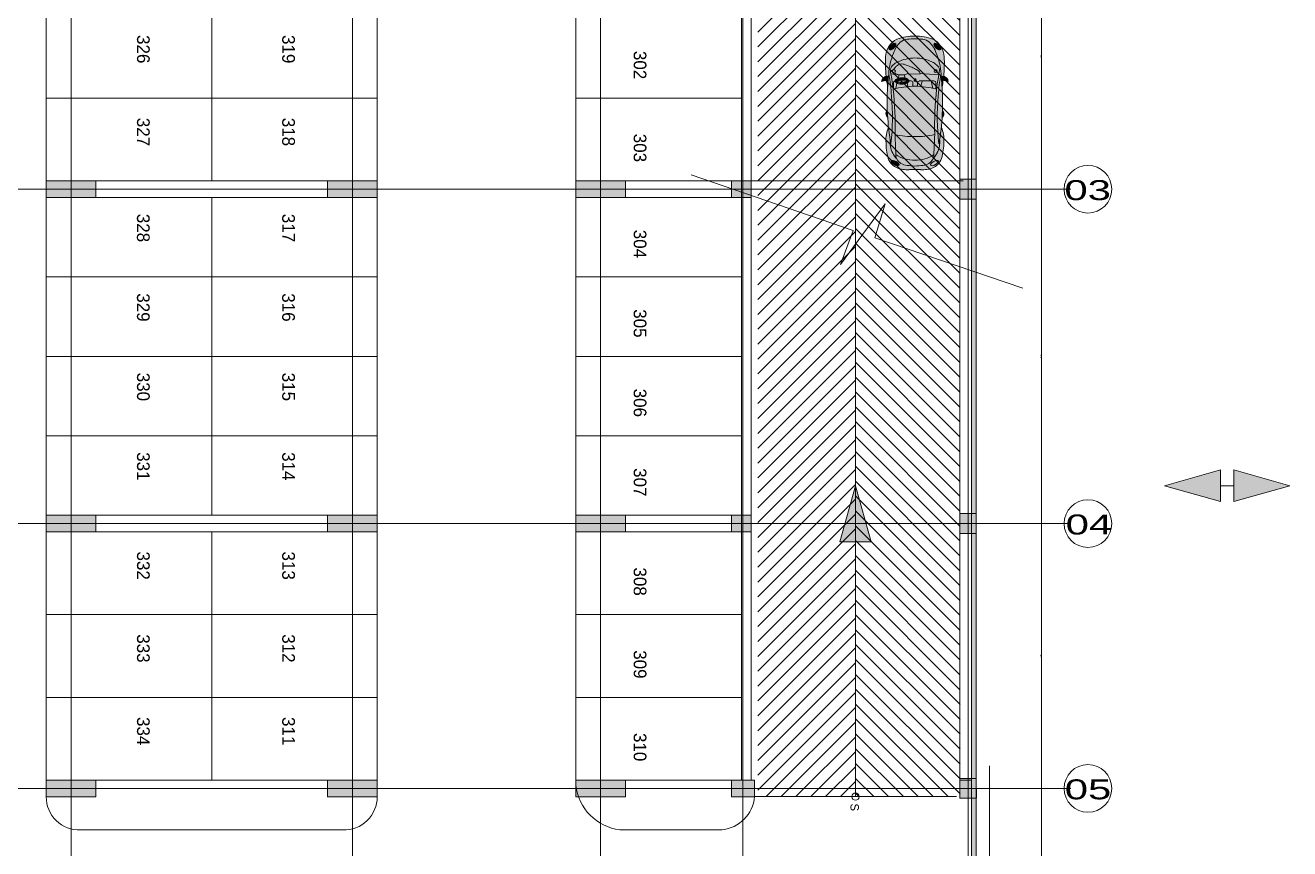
# Model space of a CAD drawing. Header units: metres. Extents: x 31.9 to 92.3, y -29 to 44.
# Drawn here: x 54.12 to 92.31, y -4.07 to 20.8 of the extents above; entities that cross this region are included whole.
import ezdxf

# ---------------------------------------------------------------- set-up
doc = ezdxf.new("R2010")
doc.units = ezdxf.units.M
doc.header["$LTSCALE"] = 100
doc.layers.add('Arqui', color=8, linetype='Continuous', lineweight=0)
doc.styles.add('ROMANS', font='arial.ttf', dxfattribs={"width": 0.7})
doc.styles.add('style2', font='arial.ttf', dxfattribs={"width": 1.5})
doc.dimstyles.new('1-10', dxfattribs={"dimscale": 10, "dimtxt": 0.0037, "dimasz": 0.001, "dimexe": 0.0018, "dimexo": 0.0018, "dimgap": 0.0005, "dimtad": 1, "dimzin": 4, "dimdsep": 46, "dimtxsty": 'ROMANS', "dimblk": 'ARCHTICK', "dimcen": 0.003, "dimdle": 0.0015, "dimclrd": 1, "dimclre": 1, "dimclrt": 4, "dimadec": 0, "dimazin": 0, "dimtfac": 1, "dimtix": 1, "dimtmove": 2, "dimatfit": 3, "dimldrblk": 'flecha', "dimfxl": 1, "dimtolj": 1, "dimtzin": 4, "dimarcsym": 0})

# ---------------------------------------------------------------- blocks, each defined once
blk = doc.blocks.new('WVG&%SOL')
at = {"layer": 'Arqui'}
for points in [[(2.702, 2.046), (2.759, 1.843), (2.873, 1.868, 0.376745)], [(4.01, 1.023, 0.038434), (3.999, 1.252, 0.165051), (3.909, 1.471, 0.116028), (3.578, 1.676, 0.079533), (2.939, 1.825, -0.034914), (2.267, 1.739, -0.050272), (0.794, 1.756, -0.005604), (0.931, 1.78, 0.156483), (0.512, 1.7, 0.040994), (0.36, 1.601, -0.002724), (1.083, 1.631, 0.037623), (2.471, 1.689, 0.015614), (3.079, 1.782, -0.195233), (3.304, 1.552, -0.1149), (3.427, 1.023, -0.1149), (3.304, 0.494, -0.195233), (3.079, 0.264, 0.015614), (2.471, 0.356, 0.037623), (1.083, 0.415, -0.002724), (0.36, 0.445, 0.040994), (0.512, 0.345, 0.156483), (0.931, 0.265, -0.005604), (0.794, 0.29, -0.050272), (2.267, 0.306, -0.034914), (2.939, 0.221, 0.079533), (3.578, 0.37, 0.116028), (3.909, 0.575, 0.165051), (3.999, 0.793, 0.038434)], [(2.939, 1.825, 0.040737), (1.68, 1.861, 0.035921), (0.794, 1.756, 0.050272), (2.267, 1.739, 0.034914)], [(1.68, 1.861, 0.003237), (1.6, 1.857, -0.302201), (1.78, 1.902, -0.382363), (1.81, 1.867, 0.004188)], [(2.746, 1.89, 0.012662), (2.546, 1.858, -0.00691), (2.759, 1.843)], [(2.267, 0.306, 0.050272), (0.794, 0.29, 0.035921), (1.68, 0.184, 0.040737), (2.939, 0.221, 0.034914)], [(1.68, 0.184, -0.003237), (1.6, 0.189, 0.302201), (1.78, 0.144, 0.382363), (1.81, 0.179, -0.004188), (1.68, 0.184, 0.370606), (1.69, 0.159, 0.133562), (1.727, 0.152, 0.082304), (1.774, 0.157, 0.720766), (1.775, 0.178, -0.720766), (1.774, 0.157, -0.082304), (1.727, 0.152, -0.131494), (1.691, 0.159, -0.378629)], [(2.759, 0.203, -0.00691), (2.546, 0.187, 0.012662), (2.746, 0.155)], [(2.873, 0.178), (2.759, 0.203), (2.702, 0, 0.376745)]]:
    blk.add_hatch(color=256, dxfattribs=at).paths.add_polyline_path(points)
h = blk.add_hatch(color=256, dxfattribs=at)
h.paths.add_polyline_path([(0.351, 1.838, 0.12145), (0.162, 1.722, 0.182603), (0.011, 1.389, 0.029325), (0, 1.208, 0.083808), (0.011, 1.175, -0.015143), (0.011, 1.144, 0.03333), (0.006, 1.023, 0.03333), (0.011, 0.901, -0.015143), (0.011, 0.87, 0.083808), (0, 0.838, 0.029325), (0.011, 0.656, 0.182603), (0.162, 0.323, 0.12145), (0.351, 0.208, 0.08496), (0.855, 0.137, 0.124038), (1.301, 0.214, -0.015027), (0.931, 0.265, -0.156483), (0.512, 0.345, -0.048195), (0.336, 0.465, -0.259383), (0.135, 0.782, -0.003945), (0.116, 1.023, -0.003945), (0.135, 1.264, -0.259383), (0.336, 1.581, -0.048195), (0.512, 1.7, -0.156483), (0.931, 1.78, -0.015027), (1.301, 1.832, 0.124038), (0.855, 1.908, 0.08496)])
edge = h.paths.add_edge_path(flags=16)
edge.add_ellipse((0.208, 1.626), major_axis=(0.067, 0.121), ratio=0.405921, start_angle=0, end_angle=360, ccw=False)
h.paths.add_polyline_path([(1.083, 1.631, 0.037623), (2.471, 1.689, 0.015614), (3.079, 1.782, -0.195233), (3.304, 1.552, -0.1149), (3.427, 1.023, -0.1149), (3.304, 0.494, -0.195233), (3.079, 0.264, 0.015614), (2.471, 0.356, 0.037623), (1.083, 0.415, -0.002321), (0.467, 0.44, -0.169228), (0.298, 1.023, -0.169228), (0.467, 1.606, -0.002321)])
h = blk.add_hatch(color=256, dxfattribs=at)
h.paths.add_polyline_path([(0.351, 1.838, 0.12145), (0.162, 1.722, 0.182603), (0.011, 1.389, 0.029325), (0, 1.208, 0.083808), (0.011, 1.175, -0.015143), (0.011, 1.144, 0.03333), (0.006, 1.023, 0.03333), (0.011, 0.901, -0.015143), (0.011, 0.87, 0.083808), (0, 0.838, 0.029325), (0.011, 0.656, 0.182603), (0.162, 0.323, 0.12145), (0.351, 0.208, 0.08496), (0.855, 0.137, 0.124038), (1.301, 0.214, -0.015027), (0.931, 0.265, -0.156483), (0.512, 0.345, -0.048195), (0.336, 0.465, -0.259383), (0.135, 0.782, -0.003945), (0.116, 1.023, -0.003945), (0.135, 1.264, -0.259383), (0.336, 1.581, -0.048195), (0.512, 1.7, -0.156483), (0.931, 1.78, -0.015027), (1.301, 1.832, 0.124038), (0.855, 1.908, 0.08496)])
edge = h.paths.add_edge_path(flags=16)
edge.add_ellipse((0.208, 1.626), major_axis=(0.067, 0.121), ratio=0.405921, start_angle=0, end_angle=360, ccw=False)
h.paths.add_polyline_path([(2.471, 1.689, -0.037623), (1.083, 1.631, 0.072177), (1.017, 1.023, 0.072177), (1.083, 0.415, -0.037623), (2.471, 0.356, 0.055837), (2.565, 1.023, 0.055837)])
h.paths.add_polyline_path([(2.768, 0.989), (2.749, 0.985, -1.5), (2.749, 1.041), (2.768, 1.038, -1)], flags=16)
edge = h.paths.add_edge_path()
edge.add_line((2.722, 0.89), (2.722, 0.433))
edge.add_arc((2.667, 0.433), 0.0544, 270, 360, ccw=False)
edge.add_line((2.667, 0.378), (2.476, 0.378))
edge.add_arc((-0.458, 1.111), 3.024, 345.5534, 345.9894, ccw=False)
edge.add_arc((1.294, -9.433), 9.859, 80.5373, 83.1462, ccw=False)
edge.add_line((2.915, 0.292), (2.956, 0.866))
edge.add_spline(control_points=[(2.956, 0.866), (2.949, 0.868), (2.942, 0.874), (2.939, 0.881)], knot_values=[0, 0, 0, 0, 0.527288, 0.527288, 0.527288, 0.527288], degree=3, periodic=0)
edge.add_line((2.939, 0.881), (2.932, 1.193))
edge.add_spline(control_points=[(2.932, 1.193), (2.931, 1.2), (2.926, 1.216), (2.939, 1.213), (2.947, 1.216), (2.956, 1.215), (2.963, 1.218), (2.969, 1.224), (2.951, 1.232), (2.942, 1.268), (2.919, 1.312), (2.906, 1.385), (2.906, 1.45), (2.91, 1.5), (2.912, 1.514)], knot_values=[0.141298, 0.141298, 0.141298, 0.141298, 0.159943, 0.165931, 0.172001, 0.183023, 0.189716, 0.194702, 0.19969, 0.230667, 0.293381, 0.334048, 0.431764, 0.469446, 0.469446, 0.469446, 0.469446], degree=3, periodic=0)
edge.add_line((2.915, 1.338), (2.814, 1.333))
edge.add_spline(control_points=[(2.721, 1.628), (2.727, 1.628), (2.739, 1.625), (2.758, 1.618), (2.774, 1.595), (2.801, 1.556), (2.817, 1.47), (2.827, 1.435), (2.812, 1.326), (2.815, 1.34), (2.817, 1.354), (2.805, 1.275), (2.786, 1.253), (2.758, 1.214), (2.734, 1.206), (2.723, 1.206), (2.722, 1.206)], knot_values=[0.610155, 0.610155, 0.610155, 0.610155, 0.626247, 0.643672, 0.663469, 0.698879, 0.775847, 0.869639, 0.907731, 0.907731, 0.907731, 0.947421, 0.997365, 1.038981, 1.062017, 1.06671, 1.06671, 1.06671, 1.06671], degree=3, periodic=0)
edge.add_line((2.722, 1.206), (2.722, 1.14))
edge.add_arc((2.667, 1.14), 0.0544, 270, 360, ccw=False)
edge.add_line((2.667, 1.085), (2.562, 1.085))
edge.add_arc((-0.458, 0.935), 3.024, 1.6629, 2.8483, ccw=False)
edge.add_arc((-0.458, 1.111), 3.024, 356.8483, 358.3371, ccw=False)
edge.add_line((2.562, 0.944), (2.667, 0.944))
edge.add_arc((2.667, 0.89), 0.0544, 0, 90, ccw=False)
h = blk.add_hatch(color=256, dxfattribs=at)
h.paths.add_polyline_path([(0.351, 1.838, 0.12145), (0.162, 1.722, 0.182603), (0.011, 1.389, 0.029325), (0, 1.208, 0.083808), (0.011, 1.175, -0.015143), (0.011, 1.144, 0.03333), (0.006, 1.023, 0.03333), (0.011, 0.901, -0.015143), (0.011, 0.87, 0.083808), (0, 0.838, 0.029325), (0.011, 0.656, 0.182603), (0.162, 0.323, 0.12145), (0.351, 0.208, 0.08496), (0.855, 0.137, 0.124038), (1.301, 0.214, -0.015027), (0.931, 0.265, -0.156483), (0.512, 0.345, -0.048195), (0.336, 0.465, -0.259383), (0.135, 0.782, -0.003945), (0.116, 1.023, -0.003945), (0.135, 1.264, -0.259383), (0.336, 1.581, -0.048195), (0.512, 1.7, -0.156483), (0.931, 1.78, -0.015027), (1.301, 1.832, 0.124038), (0.855, 1.908, 0.08496)])
edge = h.paths.add_edge_path(flags=16)
edge.add_ellipse((0.208, 1.626), major_axis=(0.067, 0.121), ratio=0.405921, start_angle=0, end_angle=360, ccw=False)
h.paths.add_polyline_path([(0.298, 1.023, -0.169228), (0.467, 1.606, 0.000403), (0.36, 1.601, 0.007186), (0.336, 1.581, 0.259383), (0.135, 1.264, 0.003945), (0.116, 1.023, 0.003945), (0.135, 0.782, 0.259383), (0.336, 0.465, 0.007186), (0.36, 0.445, 0.000403), (0.467, 0.44, -0.169228)], flags=17)
h = blk.add_hatch(color=256, dxfattribs=at)
edge = h.paths.add_edge_path()
edge.add_ellipse((0.208, 1.626), major_axis=(0.067, 0.121), ratio=0.405921, start_angle=0, end_angle=360, ccw=False)
for points in [[(2.858, 1.864), (2.759, 1.843, -0.003686), (2.873, 1.832)], [(2.873, 0.214, -0.003686), (2.759, 0.203), (2.858, 0.181)]]:
    blk.add_hatch(color=256, dxfattribs=at).paths.add_polyline_path(points, flags=17)
h = blk.add_hatch(color=256, dxfattribs=at)
h.paths.add_polyline_path([(4.005, 0.472, 0.098289), (4.097, 1.023, 0.098289), (4.005, 1.573, 0.265263), (3.464, 1.922, 0.037363), (2.868, 1.905, -0.050523), (2.873, 1.868), (2.858, 1.864), (2.873, 1.832, -0.002164), (2.939, 1.825, -0.079533), (3.578, 1.676, -0.116028), (3.909, 1.471, -0.165051), (3.999, 1.252, -0.038434), (4.01, 1.023, -0.038434), (3.999, 0.793, -0.165051), (3.909, 0.575, -0.116028), (3.578, 0.37, -0.079533), (2.939, 0.221, -0.002164), (2.873, 0.214), (2.858, 0.181), (2.873, 0.178, -0.050523), (2.868, 0.141, 0.037363), (3.464, 0.123, 0.265263)])
edge = h.paths.add_edge_path(flags=0)
edge.add_ellipse((3.775, 0.333), major_axis=(0.09, 0.102), ratio=0.463754, start_angle=0, end_angle=360)
edge = h.paths.add_edge_path(flags=0)
edge.add_ellipse((3.775, 1.712), major_axis=(-0.09, 0.102), ratio=0.463754, start_angle=0, end_angle=360, ccw=False)
edge = h.paths.add_edge_path(flags=16)
edge.add_ellipse((3.775, 0.333), major_axis=(0.09, 0.102), ratio=0.463754, start_angle=0, end_angle=360)
edge = h.paths.add_edge_path(flags=16)
edge.add_ellipse((3.775, 1.712), major_axis=(-0.09, 0.102), ratio=0.463754, start_angle=0, end_angle=360, ccw=False)
h = blk.add_hatch(color=256, dxfattribs=at)
edge = h.paths.add_edge_path()
edge.add_ellipse((3.775, 1.712), major_axis=(0.09, -0.102), ratio=0.463754, start_angle=0, end_angle=360, ccw=False)
h = blk.add_hatch(color=256, dxfattribs=at)
edge = h.paths.add_edge_path()
edge.add_ellipse((3.775, 0.333), major_axis=(0.09, 0.102), ratio=0.463754, start_angle=0, end_angle=360)
for p, q in [((2.759, 1.843), (2.702, 2.046)), ((2.655, 1.573), (2.491, 1.607)), ((2.712, 1.561), (2.682, 1.567)), ((2.739, 1.514), (2.722, 1.601)), ((2.751, 1.515), (2.734, 1.602)), ((2.759, 1.843), (2.873, 1.868)), ((2.858, 1.864), (2.873, 1.832)), ((2.925, 1.622), (2.946, 1.758)), ((2.661, 1.261), (2.551, 1.237)), ((2.722, 1.275), (2.688, 1.267)), ((2.745, 1.341), (2.722, 1.233)), ((2.757, 1.342), (2.734, 1.234)), ((2.748, 1.528), (2.782, 1.525)), ((2.755, 1.33), (2.788, 1.332)), ((2.809, 1.523), (2.915, 1.514)), ((2.814, 1.333), (2.914, 1.338)), ((2.939, 0.881), (2.932, 1.193)), ((2.72, 0.803), (2.554, 0.838)), ((2.667, 0.944), (2.562, 0.944)), ((2.722, 0.433), (2.722, 0.89)), ((2.738, 1.044), (2.768, 1.038)), ((2.738, 0.983), (2.768, 0.989)), ((2.915, 0.292), (2.956, 0.866)), ((2.722, 0.519), (2.497, 0.469)), ((2.476, 0.378), (2.667, 0.378)), ((2.759, 0.203), (2.702, 0)), ((2.759, 0.203), (2.873, 0.178)), ((2.858, 0.181), (2.873, 0.214))]:
    blk.add_line(p, q, dxfattribs=at)
for points in [[(2.722, 1.624, 0.414214), (2.667, 1.678), (2.507, 1.678)], [(2.562, 1.085), (2.667, 1.085, 0.414214), (2.722, 1.14), (2.722, 1.206)]]:
    blk.add_lwpolyline(points, format="xyb", dxfattribs=at)
for points in [[(2.722, 1.578), (2.722, 1.601)], [(2.722, 1.233), (2.722, 1.275)]]:
    blk.add_lwpolyline(points, dxfattribs=at)
for centre, radius, start, end in [((2.686, 1.859), 0.187, 2.5895, 85.1642), ((0.527, 1.355), 0.518, 134.8156, 176.2091), ((0.52, 1.242), 0.386, 118.5377, 176.7022), ((0.49, 1.398), 0.461, 107.6667, 135.3654), ((1.219, 1.071), 0.923, 144.5605, 182.9807), ((1.041, 0.73), 1.106, 118.6215, 129.6583), ((0.809, 0.399), 1.509, 88.2419, 107.6667), ((3.481, -64.727), 66.401, 92.06958, 92.69392), ((0.846, 1.087), 0.699, 83.0468, 118.6215), ((1.97, -4.354), 6.222, 92.6645, 100.8935), ((1.612, 9.056), 7.346, 263.6037, 275.1155), ((0.927, 0.984), 0.927, 66.1695, 94.4524), ((3.146, 1.099), 2.13, 165.5498, 182.063), ((1.388, 10.865), 9.239, 268.1085, 276.7269), ((1.724, 1.744), 0.167, 70.422, 137.6815), ((1.7, 1.868), 0.0208, 117.3553, 198.6953), ((2.088, -5.871), 7.743, 83.6862, 93.0174), ((1.723, 1.822), 0.072, 86.3517, 116.7819), ((1.735, 1.75), 0.144, 74.075, 92.8953), ((1.77, 1.877), 0.0125, 295.4097, 69.5872), ((1.775, 1.867), 0.0346, 358.953, 82.653), ((1.991, 6.591), 4.859, 273.2586, 281.2572), ((1.294, 11.478), 9.859, 276.8538, 280.432), ((-0.458, 0.935), 3.024, 1.6629, 14.4466), ((3.28, -2.074), 4, 97.6796, 100.5813), ((3.28, -2.074), 4, 87.3617, 95.9207), ((2.793, -0.244), 2.074, 67.7656, 85.955), ((2.908, 1.389), 0.428, 22.2685, 66.4568), ((2.23, 1.023), 1.197, 359.966, 26.1842), ((3.429, 1.274), 0.649, 27.4706, 86.8958), ((3.308, 0.869), 0.851, 45.0395, 71.5127), ((2.664, 1.068), 1.433, 358.203, 20.657), ((1.552, 1.207), 1.552, 173.2716, 179.9906), ((0.101, 1.225), 0.102, 189.8044, 208.967), ((-0.503, 1.168), 0.514, 357.37, 0.8403), ((15.395, -0.052), 15.317, 175.0732, 175.9774), ((3.632, 1.229), 0.368, 3.5765, 41.0654), ((2.515, 1.064), 1.496, 358.4023, 7.2064), ((0.101, 0.821), 0.102, 151.033, 170.1956), ((1.552, 0.838), 1.552, 180.0094, 186.7284), ((0.92, 1.051), 0.914, 174.1186, 181.7543), ((0.92, 0.995), 0.914, 178.2457, 185.8814), ((-0.503, 0.878), 0.514, 359.1597, 2.63), ((15.395, 2.097), 15.317, 184.0226, 184.9268), ((0.52, 0.804), 0.386, 183.2978, 241.4623), ((1.219, 0.975), 0.923, 177.0193, 215.4395), ((3.146, 0.946), 2.13, 177.937, 194.4502), ((-0.458, 1.111), 3.024, 345.5534, 358.3371), ((2.667, 0.89), 0.0544, 0, 90), ((2.738, 1.013), 0.0305, 67.3801, 292.6199), ((2.768, 1.013), 0.0244, 270, 90), ((2.23, 1.022), 1.197, 333.8158, 0.034), ((3.632, 0.816), 0.368, 318.9346, 356.4235), ((2.515, 0.981), 1.496, 352.7936, 1.5977), ((2.664, 0.978), 1.433, 339.343, 1.797), ((0.527, 0.691), 0.518, 183.7909, 225.1844), ((1.041, 1.316), 1.106, 230.3417, 241.3785), ((3.481, 66.773), 66.401, 267.30608, 267.93042), ((1.388, -8.82), 9.239, 83.2731, 91.8915), ((2.667, 0.433), 0.0544, 270, 360), ((2.908, 0.656), 0.428, 293.5432, 337.7315), ((3.429, 0.772), 0.649, 273.1042, 332.5294), ((3.308, 1.177), 0.851, 288.4873, 314.9605), ((0.49, 0.647), 0.461, 224.6346, 252.3333), ((0.809, 1.646), 1.509, 252.3333, 271.7581), ((0.846, 0.959), 0.699, 241.3785, 276.9532), ((1.612, -7.01), 7.346, 84.8845, 96.3963), ((1.97, 6.4), 6.222, 259.1065, 267.3355), ((0.927, 1.061), 0.927, 265.5476, 293.8305), ((1.724, 0.301), 0.167, 222.3185, 289.578), ((1.7, 0.178), 0.0208, 161.3047, 242.6447), ((2.088, 7.917), 7.743, 266.9826, 276.3138), ((1.723, 0.224), 0.072, 243.2181, 273.6483), ((1.735, 0.296), 0.144, 267.1047, 285.925), ((1.771, 0.168), 0.0111, 285.925, 69.0437), ((1.775, 0.178), 0.0346, 277.347, 1.047), ((1.991, -4.545), 4.859, 78.7428, 86.7414), ((1.294, -9.433), 9.859, 79.568, 83.1462), ((3.28, 4.119), 4, 259.4187, 262.3204), ((2.686, 0.186), 0.187, 274.8358, 357.4105), ((3.28, 4.119), 4, 264.0793, 272.6383), ((2.793, 2.289), 2.074, 274.045, 292.2344)]:
    blk.add_arc(centre, radius, start, end, dxfattribs=at)
at = {"layer": 'Arqui', "extrusion": (0, 0, -1)}
for centre, major_axis, ratio in [((0.208, 1.626), (0.067, 0.121), 0.405921), ((3.775, 1.712), (0.09, -0.102), 0.463754)]:
    blk.add_ellipse(centre, major_axis=major_axis, ratio=ratio, dxfattribs=at)
at = {"layer": 'Arqui'}
for centre in [(3.026, 1.667), (3.026, 0.384)]:
    blk.add_ellipse(centre, major_axis=(0, -0.0467), ratio=0.983266, start_param=4.712389, end_param=10.995574, dxfattribs=at)
for centre, major_axis, ratio in [((0.208, 0.42), (0.067, -0.121), 0.405921), ((3.775, 0.333), (0.09, 0.102), 0.463754)]:
    blk.add_ellipse(centre, major_axis=major_axis, ratio=ratio, dxfattribs=at)
for points, knots in [([(2.815, 1.34), (2.817, 1.354), (2.805, 1.275), (2.786, 1.253), (2.758, 1.214), (2.726, 1.204), (2.692, 1.21), (2.669, 1.249), (2.636, 1.299), (2.624, 1.37), (2.624, 1.449), (2.634, 1.522), (2.657, 1.582), (2.685, 1.618), (2.715, 1.63), (2.738, 1.625), (2.758, 1.618), (2.774, 1.595), (2.801, 1.556), (2.817, 1.47), (2.827, 1.435), (2.812, 1.326), (2.815, 1.34)], [0, 0, 0, 0, 0.03969, 0.089634, 0.13125, 0.1542862, 0.1797268, 0.2207266, 0.2680991, 0.3447665, 0.4095645, 0.4843001, 0.541515, 0.5817687, 0.6060665, 0.6262474, 0.6436722, 0.6634686, 0.6988791, 0.7758465, 0.8696394, 0.907731, 0.907731, 0.907731, 0.907731]), ([(2.788, 1.338), (2.787, 1.333), (2.786, 1.328), (2.784, 1.317), (2.783, 1.311), (2.779, 1.294), (2.776, 1.287), (2.772, 1.278), (2.77, 1.274), (2.765, 1.268), (2.764, 1.266), (2.757, 1.258), (2.752, 1.251), (2.745, 1.243), (2.742, 1.241), (2.738, 1.237), (2.736, 1.236), (2.731, 1.234), (2.729, 1.233), (2.723, 1.233), (2.719, 1.233), (2.714, 1.234), (2.713, 1.235), (2.71, 1.236), (2.708, 1.238), (2.703, 1.243), (2.701, 1.247), (2.695, 1.256), (2.691, 1.262), (2.685, 1.272), (2.682, 1.277), (2.675, 1.288), (2.672, 1.294), (2.666, 1.306), (2.664, 1.313), (2.659, 1.326), (2.658, 1.333), (2.653, 1.355), (2.652, 1.371), (2.65, 1.402), (2.65, 1.418), (2.653, 1.465), (2.657, 1.496), (2.669, 1.537), (2.673, 1.548), (2.681, 1.564), (2.684, 1.57), (2.69, 1.581), (2.694, 1.586), (2.701, 1.593), (2.704, 1.595), (2.711, 1.599), (2.714, 1.601), (2.718, 1.601), (2.719, 1.601), (2.723, 1.601), (2.725, 1.601), (2.73, 1.599), (2.733, 1.599), (2.738, 1.597), (2.739, 1.596), (2.741, 1.595), (2.741, 1.595), (2.742, 1.595), (2.742, 1.594), (2.744, 1.591), (2.746, 1.589), (2.75, 1.583), (2.752, 1.581), (2.755, 1.576), (2.757, 1.573), (2.761, 1.566), (2.764, 1.562), (2.769, 1.553), (2.771, 1.548), (2.775, 1.538), (2.777, 1.532), (2.781, 1.516), (2.784, 1.504), (2.788, 1.486), (2.789, 1.48), (2.792, 1.468), (2.793, 1.463), (2.795, 1.449), (2.796, 1.44), (2.796, 1.421), (2.796, 1.414), (2.795, 1.401), (2.794, 1.395), (2.792, 1.374), (2.79, 1.355), (2.788, 1.344), (2.788, 1.342), (2.788, 1.34), (2.788, 1.339), (2.788, 1.338), (2.788, 1.338), (2.788, 1.338)], [0.497033, 0.497033, 0.497033, 0.497033, 0.723444, 0.723444, 0.974636, 0.974636, 1.50964, 1.50964, 2.044645, 2.044645, 2.271061, 2.271061, 2.862376, 2.862376, 3.217654, 3.217654, 3.537253, 3.537253, 3.856852, 3.856852, 4.368613, 4.368613, 4.584627, 4.584627, 4.99269, 4.99269, 5.400753, 5.400753, 5.808816, 5.808816, 6.216879, 6.216879, 6.778716, 6.778716, 7.350371, 7.350371, 7.922025, 7.922025, 9.065335, 9.065335, 10.208644, 10.208644, 12.495263, 12.495263, 13.409896, 13.409896, 13.929088, 13.929088, 14.44828, 14.44828, 14.909885, 14.909885, 15.371489, 15.371489, 15.62524, 15.62524, 15.87899, 15.87899, 16.120875, 16.120875, 16.36276, 16.36276, 16.51635, 16.51635, 16.669941, 16.669941, 16.921521, 16.921521, 17.136676, 17.136676, 17.351831, 17.351831, 17.782142, 17.782142, 18.204974, 18.204974, 18.627807, 18.627807, 19.473473, 19.473473, 19.978923, 19.978923, 20.484372, 20.484372, 21.475119, 21.475119, 21.859144, 21.859144, 22.162884, 22.162884, 22.770362, 22.770362, 22.900493, 22.900493, 22.951221, 22.951221, 22.964298, 22.964298, 22.964298, 22.964298]), ([(2.728, 1.261), (2.726, 1.264), (2.724, 1.266), (2.719, 1.274), (2.716, 1.279), (2.71, 1.29), (2.706, 1.296), (2.7, 1.308), (2.698, 1.315), (2.694, 1.328), (2.692, 1.336), (2.688, 1.358), (2.686, 1.373), (2.685, 1.405), (2.685, 1.42), (2.687, 1.467), (2.691, 1.498), (2.703, 1.539), (2.707, 1.55), (2.715, 1.566), (2.718, 1.572), (2.723, 1.58), (2.724, 1.581), (2.725, 1.583)], [5.596292, 5.596292, 5.596292, 5.596292, 5.808816, 5.808816, 6.216879, 6.216879, 6.778716, 6.778716, 7.350371, 7.350371, 7.922025, 7.922025, 9.065335, 9.065335, 10.208644, 10.208644, 12.495263, 12.495263, 13.409896, 13.409896, 13.929088, 13.929088, 14.118229, 14.118229, 14.118229, 14.118229]), ([(2.925, 1.622), (2.929, 1.624), (2.936, 1.63), (2.953, 1.634), (2.954, 1.624), (2.953, 1.617), (2.947, 1.609), (2.936, 1.6), (2.926, 1.578), (2.914, 1.536), (2.906, 1.462), (2.906, 1.385), (2.919, 1.312), (2.942, 1.268), (2.951, 1.232), (2.969, 1.224), (2.963, 1.218), (2.956, 1.215), (2.947, 1.216), (2.939, 1.213), (2.926, 1.216), (2.931, 1.2), (2.932, 1.193)], [0, 0, 0, 0, 0.0138597, 0.0278304, 0.0329137, 0.0379971, 0.0465756, 0.0592704, 0.0762214, 0.1105991, 0.1789801, 0.2766959, 0.3173629, 0.3800771, 0.4110544, 0.4160421, 0.4210284, 0.4277212, 0.4387433, 0.4448131, 0.4508005, 0.4694463, 0.4694463, 0.4694463, 0.4694463]), ([(2.939, 0.881), (2.942, 0.874), (2.964, 0.856), (3.012, 0.893), (3.051, 0.94), (3.098, 1.02), (3.152, 1.134), (3.201, 1.26), (3.246, 1.376), (3.247, 1.474), (3.206, 1.555), (3.154, 1.617), (3.098, 1.656), (3.066, 1.696), (3.049, 1.723), (3.035, 1.774)], [0, 0, 0, 0, 0.527288, 1.647451, 3.487558, 5.099073, 7.968657, 12.238313, 14.475187, 16.613757, 18.744202, 20.639343, 22.223389, 23.452731, 24.286529, 24.286529, 24.286529, 24.286529]), ([(2.739, 1.514), (2.74, 1.507), (2.742, 1.5), (2.745, 1.486), (2.746, 1.48), (2.749, 1.468), (2.75, 1.463), (2.752, 1.449), (2.753, 1.44), (2.753, 1.421), (2.753, 1.414), (2.752, 1.401), (2.751, 1.395), (2.749, 1.374), (2.747, 1.355), (2.745, 1.344), (2.745, 1.343), (2.745, 1.341)], [18.939067, 18.939067, 18.939067, 18.939067, 19.473473, 19.473473, 19.978923, 19.978923, 20.484372, 20.484372, 21.475119, 21.475119, 21.859144, 21.859144, 22.162884, 22.162884, 22.770362, 22.770362, 22.871566, 22.871566, 22.871566, 22.871566]), ([(2.751, 1.515), (2.752, 1.508), (2.754, 1.501), (2.757, 1.487), (2.758, 1.481), (2.761, 1.469), (2.762, 1.464), (2.764, 1.45), (2.765, 1.441), (2.765, 1.422), (2.765, 1.415), (2.764, 1.402), (2.763, 1.396), (2.761, 1.375), (2.759, 1.356), (2.757, 1.345), (2.757, 1.344), (2.757, 1.342)], [18.939067, 18.939067, 18.939067, 18.939067, 19.473473, 19.473473, 19.978923, 19.978923, 20.484372, 20.484372, 21.475119, 21.475119, 21.859144, 21.859144, 22.162884, 22.162884, 22.770362, 22.770362, 22.871566, 22.871566, 22.871566, 22.871566])]:
    blk.add_open_spline(points, degree=3, knots=knots, dxfattribs=at)
blk = doc.blocks.new('automovil planta')
at = {"layer": 'Arqui', "rotation": 90.88404490339994}
blk.add_blockref('WVG&%SOL', (1.086, -4.08), dxfattribs=at)
blk = doc.blocks.new('_ArchTick')
at = {"layer": 'Arqui', "const_width": 0.15}
blk.add_lwpolyline([(-0.5, -0.5), (0.5, 0.5)], dxfattribs=at)
blk = doc.blocks.new('*D24')
at = {"layer": 'Arqui', "lineweight": -2, "transparency": 16777216}
for p, q in [((-46.72, -6667.899), (-47.404, -6667.899)), ((-47.386, -6667.884), (-47.386, -6675.914)), ((-46.72, -6675.899), (-47.404, -6675.899))]:
    blk.add_line(p, q, dxfattribs=at)
at = {"layer": 'Arqui', "transparency": 16777216}
for p in [(-46.702, -6667.899), (-47.386, -6675.899), (-46.702, -6675.899)]:
    blk.add_point(p, dxfattribs=at)
at = {"layer": 'Arqui', "lineweight": -2, "transparency": 16777216, "xscale": 0.01, "yscale": 0.01, "zscale": 0.01}
for p, rotation in [((-47.386, -6667.899), 90), ((-47.386, -6675.899), 270)]:
    blk.add_blockref('_ArchTick', p, dxfattribs=dict(at, rotation=rotation))
at = {"layer": 'Arqui', "transparency": 16777216, "insert": (-47.41, -6671.899), "char_height": 0.037, "attachment_point": 5, "rotation": 90, "style": 'ROMANS'}
blk.add_mtext('\\A1;8.00', dxfattribs=at)
blk = doc.blocks.new('flecha')
at = {"layer": 'Arqui', "lineweight": 0}
h = blk.add_hatch(color=256, dxfattribs=at)
h.dxf.hatch_style = 1
h.paths.add_polyline_path([(0, 0), (2.4, 0.4), (2.4, 0), (4, 0), (4, 0), (2.4, 0), (2.4, -0.4)])
at = {"layer": 'Arqui', "lineweight": 0, "flags": 128}
blk.add_lwpolyline([(0, 0), (2.4, 0.4), (2.4, 0), (2.4, 0), (4, 0), (4, 0), (2.4, 0), (2.4, -0.4), (0, 0)], dxfattribs=at)
blk = doc.blocks.new('*D25')
at = {"layer": 'Arqui', "lineweight": -2, "transparency": 16777216}
for p, q in [((-46.72, -6675.899), (-47.404, -6675.899)), ((-47.386, -6675.884), (-47.386, -6686.014)), ((-46.72, -6685.999), (-47.404, -6685.999))]:
    blk.add_line(p, q, dxfattribs=at)
at = {"layer": 'Arqui', "transparency": 16777216}
for p in [(-46.702, -6675.899), (-47.386, -6685.999), (-46.702, -6685.999)]:
    blk.add_point(p, dxfattribs=at)
at = {"layer": 'Arqui', "lineweight": -2, "transparency": 16777216, "xscale": 0.01, "yscale": 0.01, "zscale": 0.01}
for p, rotation in [((-47.386, -6675.899), 90), ((-47.386, -6685.999), 270)]:
    blk.add_blockref('_ArchTick', p, dxfattribs=dict(at, rotation=rotation))
at = {"layer": 'Arqui', "transparency": 16777216, "insert": (-47.41, -6680.949), "char_height": 0.037, "attachment_point": 5, "rotation": 90, "style": 'ROMANS'}
blk.add_mtext('\\A1;10.10', dxfattribs=at)
blk = doc.blocks.new('*D26')
at = {"layer": 'Arqui', "lineweight": -2, "transparency": 16777216}
for p, q in [((-46.72, -6685.999), (-47.404, -6685.999)), ((-47.386, -6685.984), (-47.386, -6694.014)), ((-46.72, -6693.999), (-47.404, -6693.999))]:
    blk.add_line(p, q, dxfattribs=at)
at = {"layer": 'Arqui', "transparency": 16777216}
for p in [(-46.702, -6685.999), (-47.386, -6693.999), (-46.702, -6693.999)]:
    blk.add_point(p, dxfattribs=at)
at = {"layer": 'Arqui', "lineweight": -2, "transparency": 16777216, "xscale": 0.01, "yscale": 0.01, "zscale": 0.01}
for p, rotation in [((-47.386, -6685.999), 90), ((-47.386, -6693.999), 270)]:
    blk.add_blockref('_ArchTick', p, dxfattribs=dict(at, rotation=rotation))
at = {"layer": 'Arqui', "transparency": 16777216, "insert": (-47.41, -6689.999), "char_height": 0.037, "attachment_point": 5, "rotation": 90, "style": 'ROMANS'}
blk.add_mtext('\\A1;8.00', dxfattribs=at)
blk = doc.blocks.new('*D27')
at = {"layer": 'Arqui', "lineweight": -2, "transparency": 16777216}
for p, q in [((-46.72, -6693.999), (-47.404, -6693.999)), ((-47.386, -6693.984), (-47.386, -6703.689)), ((-46.72, -6703.674), (-47.404, -6703.674))]:
    blk.add_line(p, q, dxfattribs=at)
at = {"layer": 'Arqui', "transparency": 16777216}
for p in [(-46.702, -6693.999), (-47.386, -6703.674), (-46.702, -6703.674)]:
    blk.add_point(p, dxfattribs=at)
at = {"layer": 'Arqui', "lineweight": -2, "transparency": 16777216, "xscale": 0.01, "yscale": 0.01, "zscale": 0.01}
for p, rotation in [((-47.386, -6693.999), 90), ((-47.386, -6703.674), 270)]:
    blk.add_blockref('_ArchTick', p, dxfattribs=dict(at, rotation=rotation))
at = {"layer": 'Arqui', "transparency": 16777216, "insert": (-47.41, -6698.836), "char_height": 0.037, "attachment_point": 5, "rotation": 90, "style": 'ROMANS'}
blk.add_mtext('\\A1;9.68', dxfattribs=at)
blk = doc.blocks.new('estructura etapa 3')
at = {"layer": 'Arqui'}
h = blk.add_hatch(color=256, dxfattribs=at)
h.paths.add_polyline_path([(-91.651, -6658.124), (-91.651, -6657.624), (-92.35, -6657.624), (-92.35, -6658.124)])
h.paths.add_polyline_path([(-49.354, -6658.124), (-49.354, -6657.624), (-50.055, -6657.624), (-50.055, -6658.124)])
h.paths.add_polyline_path([(-56.053, -6658.124), (-56.053, -6657.624), (-56.753, -6657.624), (-56.753, -6658.124)])
h.paths.add_polyline_path([(-76.45, -6659.124), (-76.95, -6659.124), (-76.95, -6657.624), (-76.45, -6657.624)])
h.paths.add_polyline_path([(-83.95, -6659.124), (-84.45, -6659.124), (-84.45, -6657.624), (-83.95, -6657.624)])
h.paths.add_polyline_path([(-60.452, -6659.124), (-60.952, -6659.124), (-60.952, -6657.624), (-60.452, -6657.624)])
h.paths.add_polyline_path([(-67.95, -6659.124), (-68.45, -6659.124), (-68.45, -6657.624), (-67.95, -6657.624)])
h.paths.add_polyline_path([(-91.85, -6668.199), (-91.851, -6667.599), (-92.35, -6667.599), (-92.349, -6668.199)])
h.paths.add_polyline_path([(-49.354, -6668.199), (-49.354, -6667.599), (-49.854, -6667.599), (-49.854, -6668.199)])
h.paths.add_polyline_path([(-56.154, -6668.149), (-56.154, -6667.649), (-56.854, -6667.649), (-56.854, -6668.149)])
h.paths.add_polyline_path([(-59.952, -6667.649), (-59.952, -6668.149), (-61.452, -6668.149), (-61.452, -6667.649)])
h.paths.add_polyline_path([(-75.95, -6667.649), (-75.95, -6668.149), (-77.45, -6668.149), (-77.45, -6667.649)])
h.paths.add_polyline_path([(-68.95, -6667.649), (-68.95, -6668.149), (-67.45, -6668.149), (-67.45, -6667.649)])
h.paths.add_polyline_path([(-84.95, -6667.649), (-84.95, -6668.149), (-83.45, -6668.149), (-83.45, -6667.649)])
h.paths.add_polyline_path([(-91.85, -6676.199), (-91.85, -6675.599), (-92.349, -6675.599), (-92.349, -6676.199)])
h.paths.add_polyline_path([(-49.354, -6676.199), (-49.354, -6675.599), (-49.854, -6675.599), (-49.854, -6676.199)])
h.paths.add_polyline_path([(-56.154, -6676.149), (-56.154, -6675.649), (-56.754, -6675.649), (-56.754, -6676.149)])
h.paths.add_polyline_path([(-59.952, -6675.649), (-59.952, -6676.149), (-61.452, -6676.149), (-61.452, -6675.649)])
h.paths.add_polyline_path([(-75.95, -6675.649), (-75.95, -6676.149), (-77.45, -6676.149), (-77.45, -6675.649)])
h.paths.add_polyline_path([(-68.95, -6675.649), (-68.95, -6676.149), (-67.45, -6676.149), (-67.45, -6675.649)])
h.paths.add_polyline_path([(-84.95, -6675.649), (-84.95, -6676.149), (-83.45, -6676.149), (-83.45, -6675.649)])
h.paths.add_polyline_path([(-91.847, -6686.299), (-91.851, -6685.699), (-92.35, -6685.699), (-92.346, -6686.299)])
h.paths.add_polyline_path([(-49.354, -6686.299), (-49.354, -6685.699), (-49.854, -6685.699), (-49.854, -6686.299)])
h.paths.add_polyline_path([(-56.154, -6686.249), (-56.154, -6685.749), (-56.754, -6685.749), (-56.754, -6686.249)])
h.paths.add_polyline_path([(-59.952, -6685.749), (-59.952, -6686.249), (-61.452, -6686.249), (-61.452, -6685.749)])
h.paths.add_polyline_path([(-75.95, -6685.749), (-75.95, -6686.249), (-77.45, -6686.249), (-77.45, -6685.749)])
h.paths.add_polyline_path([(-68.95, -6685.749), (-68.95, -6686.249), (-67.45, -6686.249), (-67.45, -6685.749)])
h.paths.add_polyline_path([(-84.95, -6685.749), (-84.95, -6686.249), (-83.45, -6686.249), (-83.45, -6685.749)])
h.paths.add_polyline_path([(-49.353, -6694.294), (-49.354, -6693.699), (-49.855, -6693.699), (-49.854, -6694.294)])
h.paths.add_polyline_path([(-56.054, -6694.249), (-56.054, -6693.749), (-56.753, -6693.749), (-56.753, -6694.249)])
h.paths.add_polyline_path([(-91.651, -6694.249), (-91.651, -6693.749), (-92.35, -6693.749), (-92.35, -6694.249)])
h.paths.add_polyline_path([(-59.952, -6693.749), (-59.952, -6694.249), (-61.452, -6694.249), (-61.452, -6693.749)])
h.paths.add_polyline_path([(-75.95, -6693.749), (-75.95, -6694.249), (-77.45, -6694.249), (-77.45, -6693.749)])
h.paths.add_polyline_path([(-68.95, -6693.749), (-68.95, -6694.249), (-67.45, -6694.249), (-67.45, -6693.749)])
h.paths.add_polyline_path([(-84.95, -6693.749), (-84.95, -6694.249), (-83.45, -6694.249), (-83.45, -6693.749)])
h.paths.add_polyline_path([(-49.358, -6703.974), (-49.353, -6703.374), (-49.854, -6703.374), (-49.859, -6703.974)])
h.paths.add_polyline_path([(-56.054, -6703.924), (-56.054, -6703.424), (-56.753, -6703.424), (-56.753, -6703.924)])
h.paths.add_polyline_path([(-67.95, -6704.924), (-67.95, -6703.424), (-68.45, -6703.424), (-68.45, -6704.924)])
h.paths.add_polyline_path([(-91.651, -6703.924), (-91.651, -6703.424), (-92.35, -6703.424), (-92.35, -6703.924)])
h.paths.add_polyline_path([(-61.847, -6703.424), (-60.347, -6703.424), (-60.347, -6703.924), (-61.847, -6703.924)])
h.paths.add_polyline_path([(-83.95, -6704.924), (-83.95, -6703.424), (-84.45, -6703.424), (-84.45, -6704.924)])
h.paths.add_polyline_path([(-76.45, -6704.924), (-76.45, -6703.424), (-76.95, -6703.424), (-76.95, -6704.924)])
h.paths.add_polyline_path([(-49.354, -6711.949), (-49.354, -6711.449), (-50.054, -6711.449), (-50.054, -6711.949)])
h.paths.add_polyline_path([(-55.954, -6711.949), (-55.954, -6711.449), (-56.654, -6711.449), (-56.654, -6711.949)])
h.paths.add_polyline_path([(-91.65, -6711.949), (-91.65, -6711.449), (-92.35, -6711.449), (-92.35, -6711.949)])
h.paths.add_polyline_path([(-60.952, -6711.949), (-60.952, -6709.549), (-60.452, -6709.549), (-60.452, -6711.949)])
h.paths.add_polyline_path([(-68.45, -6709.549), (-68.45, -6711.949), (-67.95, -6711.949), (-67.95, -6709.549)])
h.paths.add_polyline_path([(-76.95, -6709.549), (-76.95, -6711.949), (-76.45, -6711.949), (-76.45, -6709.549)])
h.paths.add_polyline_path([(-83.95, -6709.549), (-83.95, -6711.949), (-84.45, -6711.949), (-84.45, -6709.549)])
for p, q in [((-76.7, -6655.354), (-76.7, -6714.914)), ((-68.2, -6655.354), (-68.2, -6714.914)), ((-60.702, -6655.354), (-60.702, -6714.914)), ((-60.702, -6655.354), (-60.702, -6714.914)), ((-56.404, -6655.279), (-56.404, -6714.839)), ((-49.604, -6655.279), (-49.604, -6714.839)), ((-93.028, -6675.899), (-46.502, -6675.899)), ((-93.028, -6685.999), (-46.502, -6685.999)), ((-93.228, -6693.999), (-46.502, -6693.999))]:
    blk.add_line(p, q, dxfattribs=at)
for points in [[(-75.95, -6675.649), (-75.95, -6676.149), (-77.45, -6676.149), (-77.45, -6675.649)], [(-68.95, -6675.649), (-68.95, -6676.149), (-67.45, -6676.149), (-67.45, -6675.649)], [(-59.952, -6675.649), (-59.952, -6676.149), (-61.452, -6676.149), (-61.452, -6675.649)], [(-56.154, -6676.149), (-56.154, -6675.649), (-56.754, -6675.649), (-56.754, -6676.149)], [(-49.354, -6676.199), (-49.354, -6675.599), (-49.854, -6675.599), (-49.854, -6676.199)], [(-49.354, -6686.299), (-49.354, -6685.699), (-49.854, -6685.699), (-49.854, -6686.299)], [(-75.95, -6685.749), (-75.95, -6686.249), (-77.45, -6686.249), (-77.45, -6685.749)], [(-68.95, -6685.749), (-68.95, -6686.249), (-67.45, -6686.249), (-67.45, -6685.749)], [(-59.952, -6685.749), (-59.952, -6686.249), (-61.452, -6686.249), (-61.452, -6685.749)], [(-56.154, -6686.249), (-56.154, -6685.749), (-56.754, -6685.749), (-56.754, -6686.249)], [(-49.353, -6694.294), (-49.354, -6693.699), (-49.855, -6693.699), (-49.854, -6694.294)], [(-75.95, -6693.749), (-75.95, -6694.249), (-77.45, -6694.249), (-77.45, -6693.749)], [(-68.95, -6693.749), (-68.95, -6694.249), (-67.45, -6694.249), (-67.45, -6693.749)], [(-59.952, -6693.749), (-59.952, -6694.249), (-61.452, -6694.249), (-61.452, -6693.749)], [(-56.054, -6694.249), (-56.054, -6693.749), (-56.753, -6693.749), (-56.753, -6694.249)]]:
    blk.add_lwpolyline(points, close=True, dxfattribs=at)
for centre in [(-45.982, -6675.899), (-45.982, -6685.999), (-45.982, -6693.999)]:
    blk.add_circle(centre, 0.72, dxfattribs=at)
at = {"layer": 'Arqui', "style": 'style2', "width": 1.5}
for s, p in [('03', (-46.693, -6676.229)), ('04', (-46.655, -6686.329)), ('05', (-46.683, -6694.329))]:
    blk.add_text(s, height=0.6031, rotation=0.0293, dxfattribs=at).set_placement(p)
at = {"layer": 'Arqui'}
for base, p1, p2, picture, middle in [((-47.386, -6675.899), (-46.702, -6667.899), (-46.702, -6675.899), '*D24', (-47.41, -6671.899)), ((-47.386, -6685.999), (-46.702, -6675.899), (-46.702, -6685.999), '*D25', (-47.41, -6680.949)), ((-47.386, -6693.999), (-46.702, -6685.999), (-46.702, -6693.999), '*D26', (-47.41, -6689.999)), ((-47.38635, -6703.67384), (-46.70152, -6693.99883), (-46.70152, -6703.67384), '*D27', (-47.41024, -6698.83633))]:
    dim = blk.add_linear_dim(base=base, p1=p1, p2=p2, angle=90, dimstyle='1-10', dxfattribs=at)
    dim.commit()
    dim.dimension.update_dxf_attribs({"geometry": picture, "text_midpoint": middle})
blk = doc.blocks.new('A$C59bbb444')
at = {"layer": 'Arqui', "ltscale": 0.3}
h = blk.add_hatch(color=256, dxfattribs=at)
h.dxf.hatch_style = 1
h.paths.add_polyline_path([(50.967, 63.001), (50.817, 63.001), (50.817, 16.174), (50.967, 16.174)])
at = {"layer": 'Arqui'}
h = blk.add_hatch(dxfattribs=at)
h.set_pattern_fill('ANSI31', color=256, scale=0.1, angle=-41.916, style=0)
h.set_pattern_definition([(45, (45.705, 30.91688), (-0.2245064, 0.2245064), [])])
h.paths.add_polyline_path([(47.316, 53.776), (47.316, 26.476), (44.366, 26.476), (44.366, 52.426), (44.227, 52.916), (43.935, 53.333), (43.521, 53.63), (43.033, 53.776)])
h = blk.add_hatch(dxfattribs=at)
h.set_pattern_fill('ANSI31', color=256, scale=0.1, angle=-41.916, style=0)
h.set_pattern_definition([(135, (49.02732, 30.91688), (0.2245064, 0.2245064), [])])
h.paths.add_polyline_path([(47.316, 53.776), (47.316, 26.476), (50.476, 26.476), (50.456, 53.776)])
for points in [[(56.649, 35.868), (58.341, 35.392), (58.341, 36.344)], [(60.433, 35.868), (58.741, 35.392), (58.741, 36.344)], [(47.316, 35.868), (47.792, 34.176), (46.84, 34.176)]]:
    blk.add_hatch(color=256, dxfattribs=at).paths.add_polyline_path(points)
for p, q in [((47.316, 53.776), (47.316, 26.476)), ((43.869, 35.127), (43.869, 52.276)), ((44.166, 45.076), (50.566, 45.076)), ((51.367, 9.093), (51.367, 27.412, -41.255)), ((44.267, 26.476), (50.367, 26.476)), ((23.907, 25.475), (31.834, 25.475))]:
    blk.add_line(p, q, dxfattribs=at)
at = {"layer": 'Arqui', "ltscale": 0.3}
blk.add_line((58.341, 35.868), (58.741, 35.868), dxfattribs=at)
at = {"layer": 'Arqui'}
for points in [[(50.967, 63.001), (50.817, 63.001), (50.817, 16.174), (50.967, 16.174)], [(44.166, 52.576), (43.869, 52.576), (43.869, 26.976), (44.166, 26.976)], [(50.817, 52.576), (50.466, 52.576), (50.466, 26.976), (50.817, 26.976)], [(27.871, 47.576), (22.871, 47.576), (22.871, 50.076), (27.871, 50.076)], [(27.871, 47.576), (32.871, 47.576), (32.871, 50.076), (27.871, 50.076)], [(38.869, 50.073), (38.869, 47.578), (43.869, 47.578), (43.869, 50.073)], [(27.871, 47.576), (22.871, 47.576), (22.871, 45.076), (27.871, 45.076)], [(27.871, 47.576), (32.871, 47.576), (32.871, 45.076), (27.871, 45.076)], [(38.869, 47.578), (38.869, 45.076), (43.869, 45.076), (43.869, 47.578)], [(27.871, 42.176), (22.871, 42.176), (22.871, 44.576), (27.871, 44.576)], [(27.871, 42.176), (32.871, 42.176), (32.871, 44.576), (27.871, 44.576)], [(43.869, 42.176), (43.869, 44.576), (38.869, 44.576), (38.869, 42.176)], [(27.871, 42.176), (22.871, 42.176), (22.871, 39.776), (27.871, 39.776)], [(27.871, 42.176), (32.871, 42.176), (32.871, 39.776), (27.871, 39.776)], [(43.869, 42.176), (43.869, 39.776), (38.869, 39.776), (38.869, 42.176)], [(27.871, 37.376), (22.871, 37.376), (22.871, 39.776), (27.871, 39.776)], [(27.871, 37.376), (32.871, 37.376), (32.871, 39.776), (27.871, 39.776)], [(43.869, 37.376), (43.869, 39.776), (38.869, 39.776), (38.869, 37.376)], [(27.871, 37.376), (22.871, 37.376), (22.871, 34.976), (27.871, 34.976)], [(27.871, 37.376), (32.871, 37.376), (32.871, 34.976), (27.871, 34.976)], [(43.869, 37.376), (43.869, 34.976), (38.869, 34.976), (38.869, 37.376)], [(56.649, 35.868), (58.341, 35.392), (58.341, 36.344)], [(60.433, 35.868), (58.741, 35.392), (58.741, 36.344)], [(47.316, 35.868), (47.792, 34.176), (46.84, 34.176)], [(27.871, 31.976), (22.871, 31.976), (22.871, 34.476), (27.871, 34.476)], [(27.871, 31.976), (32.871, 31.976), (32.871, 34.476), (27.871, 34.476)], [(38.869, 31.976), (38.869, 34.476), (43.869, 34.476), (43.869, 31.976)], [(27.871, 31.976), (22.871, 31.976), (22.871, 29.476), (27.871, 29.476)], [(27.871, 31.976), (32.871, 31.976), (32.871, 29.476), (27.871, 29.476)], [(38.869, 31.976), (38.869, 29.476), (43.869, 29.476), (43.869, 31.976)], [(27.871, 26.976), (22.871, 26.976), (22.871, 29.476), (27.871, 29.476)], [(27.871, 26.976), (32.871, 26.976), (32.871, 29.476), (27.871, 29.476)], [(38.869, 26.976), (38.869, 29.476), (43.869, 29.476), (43.869, 26.976)]]:
    blk.add_lwpolyline(points, close=True, dxfattribs=at)
blk.add_lwpolyline([(52.375, 41.831), (47.9, 43.36), (48.217, 44.385), (46.865, 42.549), (47.251, 43.582), (42.354, 45.256)], dxfattribs=at)
for points in [[(38.869, 28.551), (38.869, 26.826, 0.348163), (40.202, 25.475), (41.369, 25.475)], [(44.267, 26.476, -0.363964), (43.276, 25.475), (41.369, 25.475)]]:
    blk.add_lwpolyline(points, format="xyb", dxfattribs=at)
blk.add_circle((47.316, 26.476), 0.109, dxfattribs=at)
for centre, start, end in [((23.867, 26.47), 179.6878, 272.3511), ((31.875, 26.47), 267.6502, 0.3083)]:
    blk.add_arc(centre, 0.996, start, end, dxfattribs=at)
blk.add_blockref('estructura etapa 3', (100.321, 6720.724), dxfattribs=at)
at = {"layer": 'Arqui', "xscale": 0.9855999999999979, "yscale": 0.9855999999999979, "zscale": 0.9855999999999979, "rotation": 359.1159551848857}
blk.add_blockref('automovil planta', (49.111, 49.448), dxfattribs=at)
at = {"layer": 'Arqui'}
blk.add_text('S', height=0.254, rotation=270.0669, dxfattribs=at).set_placement((47.166, 26.268))
at = {"layer": 'Arqui', "char_height": 0.384, "attachment_point": 1, "rotation": 270}
for s, width, insert in [('326', 1.34839, (25.998, 49.482)), ('319', 1.44433, (30.385, 49.482)), ('302', 0.89145, (41.001, 49.003)), ('327', 1.46632, (25.998, 46.982)), ('318', 1.32926, (30.385, 46.982)), ('303', 0.89145, (41.001, 46.5)), ('328', 1.39428, (25.997, 44.082)), ('317', 1.35043, (30.384, 44.082)), ('304', 0.89145, (41.001, 43.6)), ('329', 1.25263, (25.997, 41.682)), ('316', 1.51574, (30.384, 41.682)), ('305', 0.89145, (41.001, 41.2)), ('330', 1.2206, (25.998, 39.282)), ('315', 1.52757, (30.385, 39.282)), ('306', 0.89145, (41.001, 38.8)), ('331', 1.23243, (25.998, 36.882)), ('314', 1.38591, (30.385, 36.882)), ('307', 0.89145, (41.001, 36.4)), ('332', 1.19925, (25.998, 33.882)), ('313', 1.90594, (30.385, 33.882)), ('308', 0.89145, (41.001, 33.4)), ('333', 1.25935, (25.998, 31.382)), ('312', 1.36456, (30.385, 31.382)), ('309', 0.89145, (41.001, 30.9)), ('334', 1.42465, (25.998, 28.882)), ('311', 1.45973, (30.385, 28.882)), ('310', 0.89145, (41.001, 28.4))]:
    blk.add_mtext_dynamic_manual_height_columns(s, width=width, gutter_width=5, heights=[0], dxfattribs=dict(at, insert=insert))

msp = doc.modelspace()

# ---------------------------------------------------------------- block references
at = {"layer": 'Arqui'}
msp.add_blockref('A$C59bbb444', (31.881, -28.974), dxfattribs=at)

doc.saveas('drawing.dxf')
